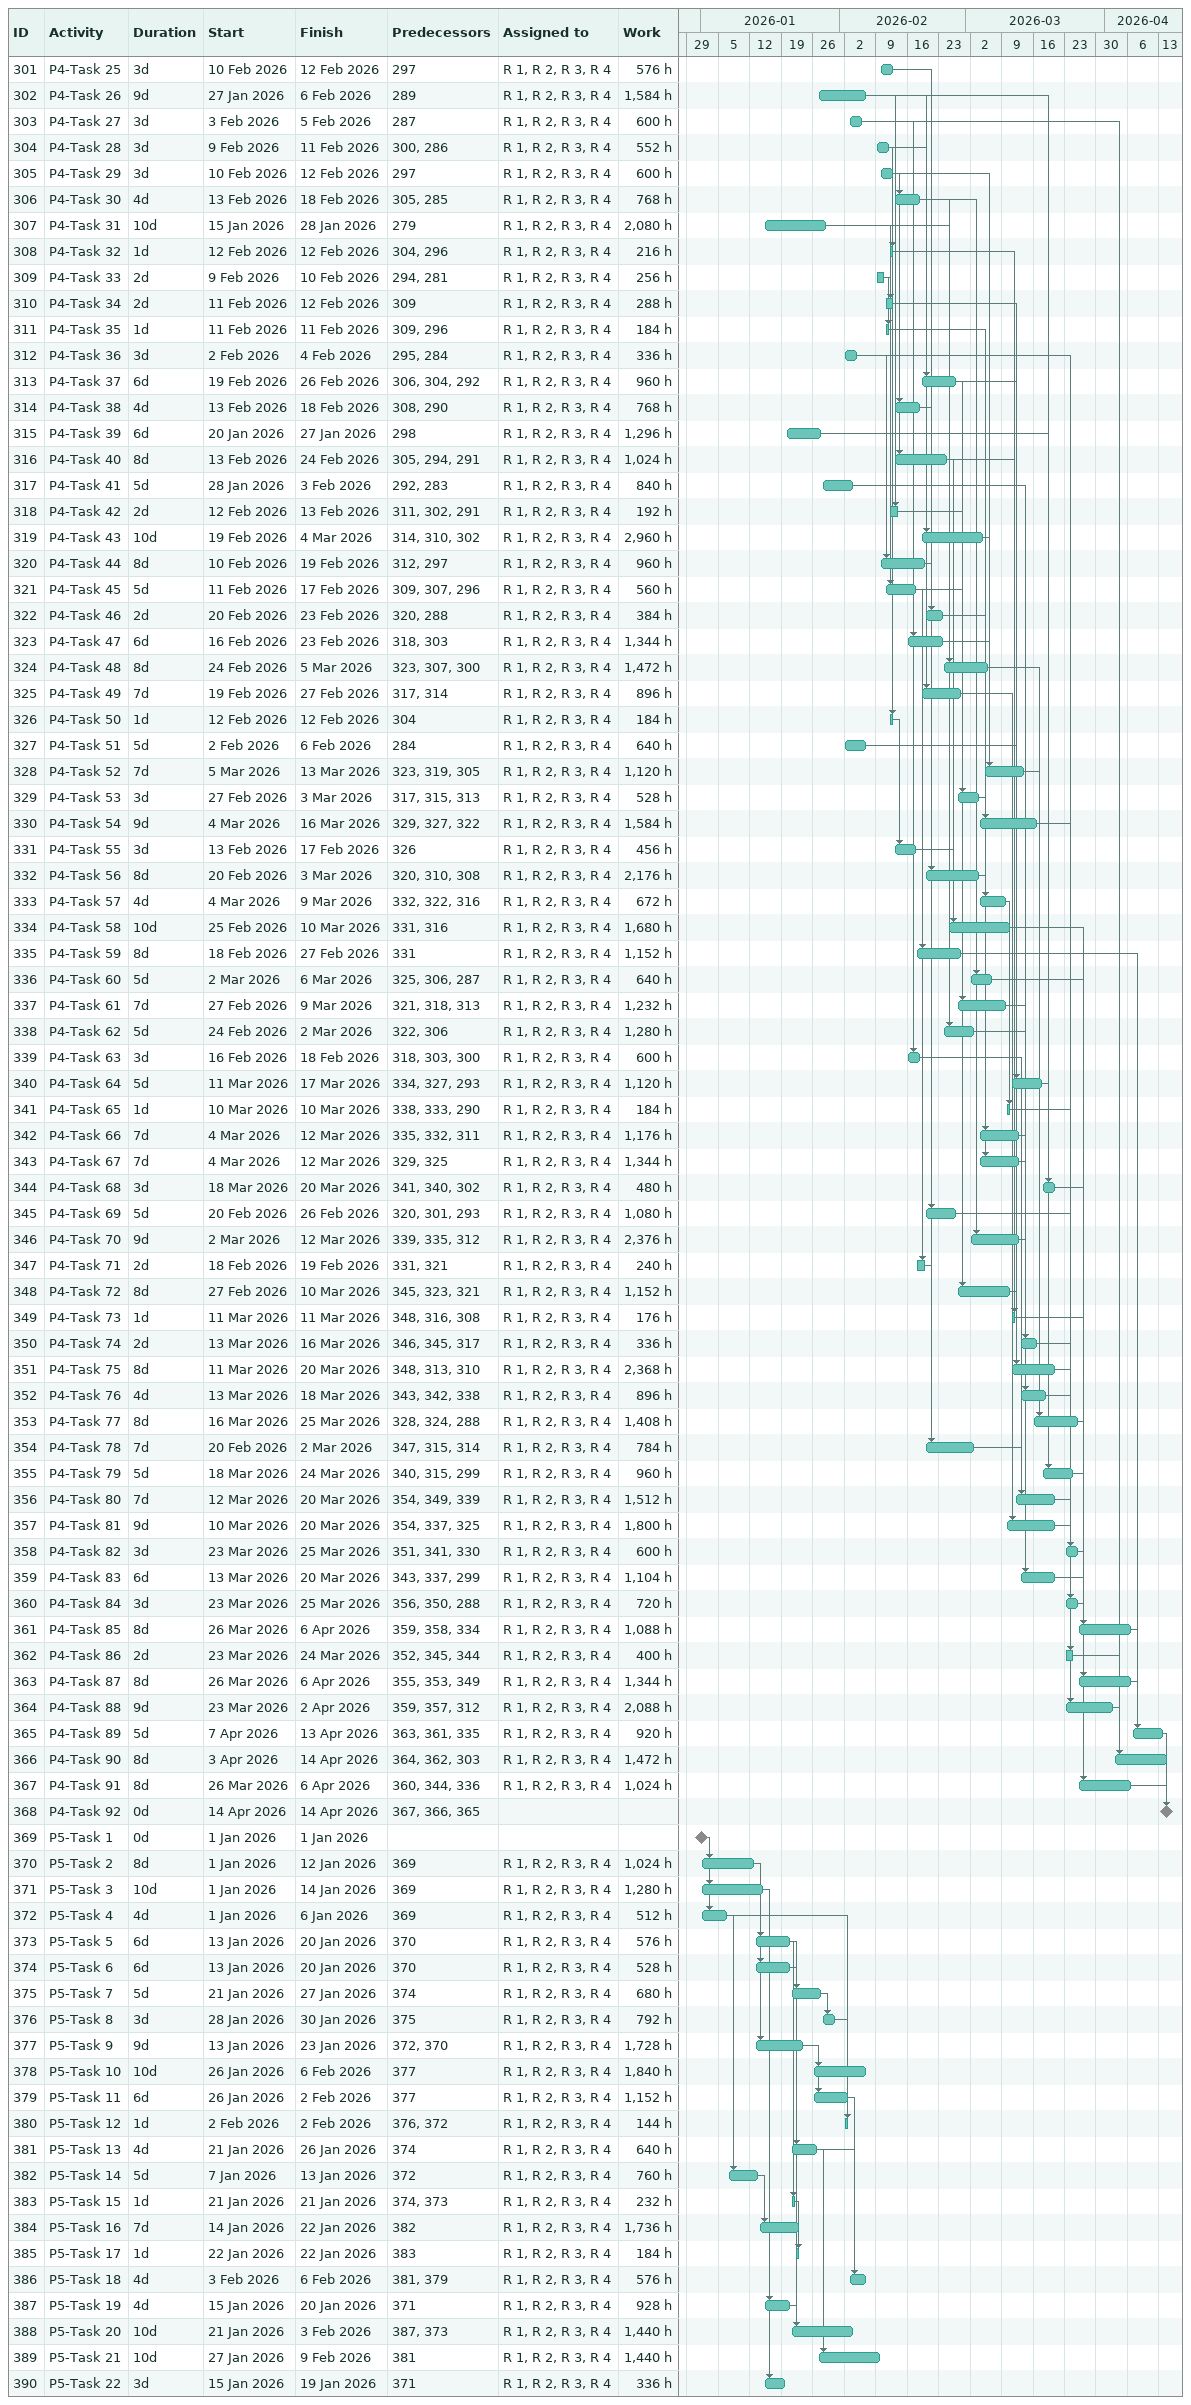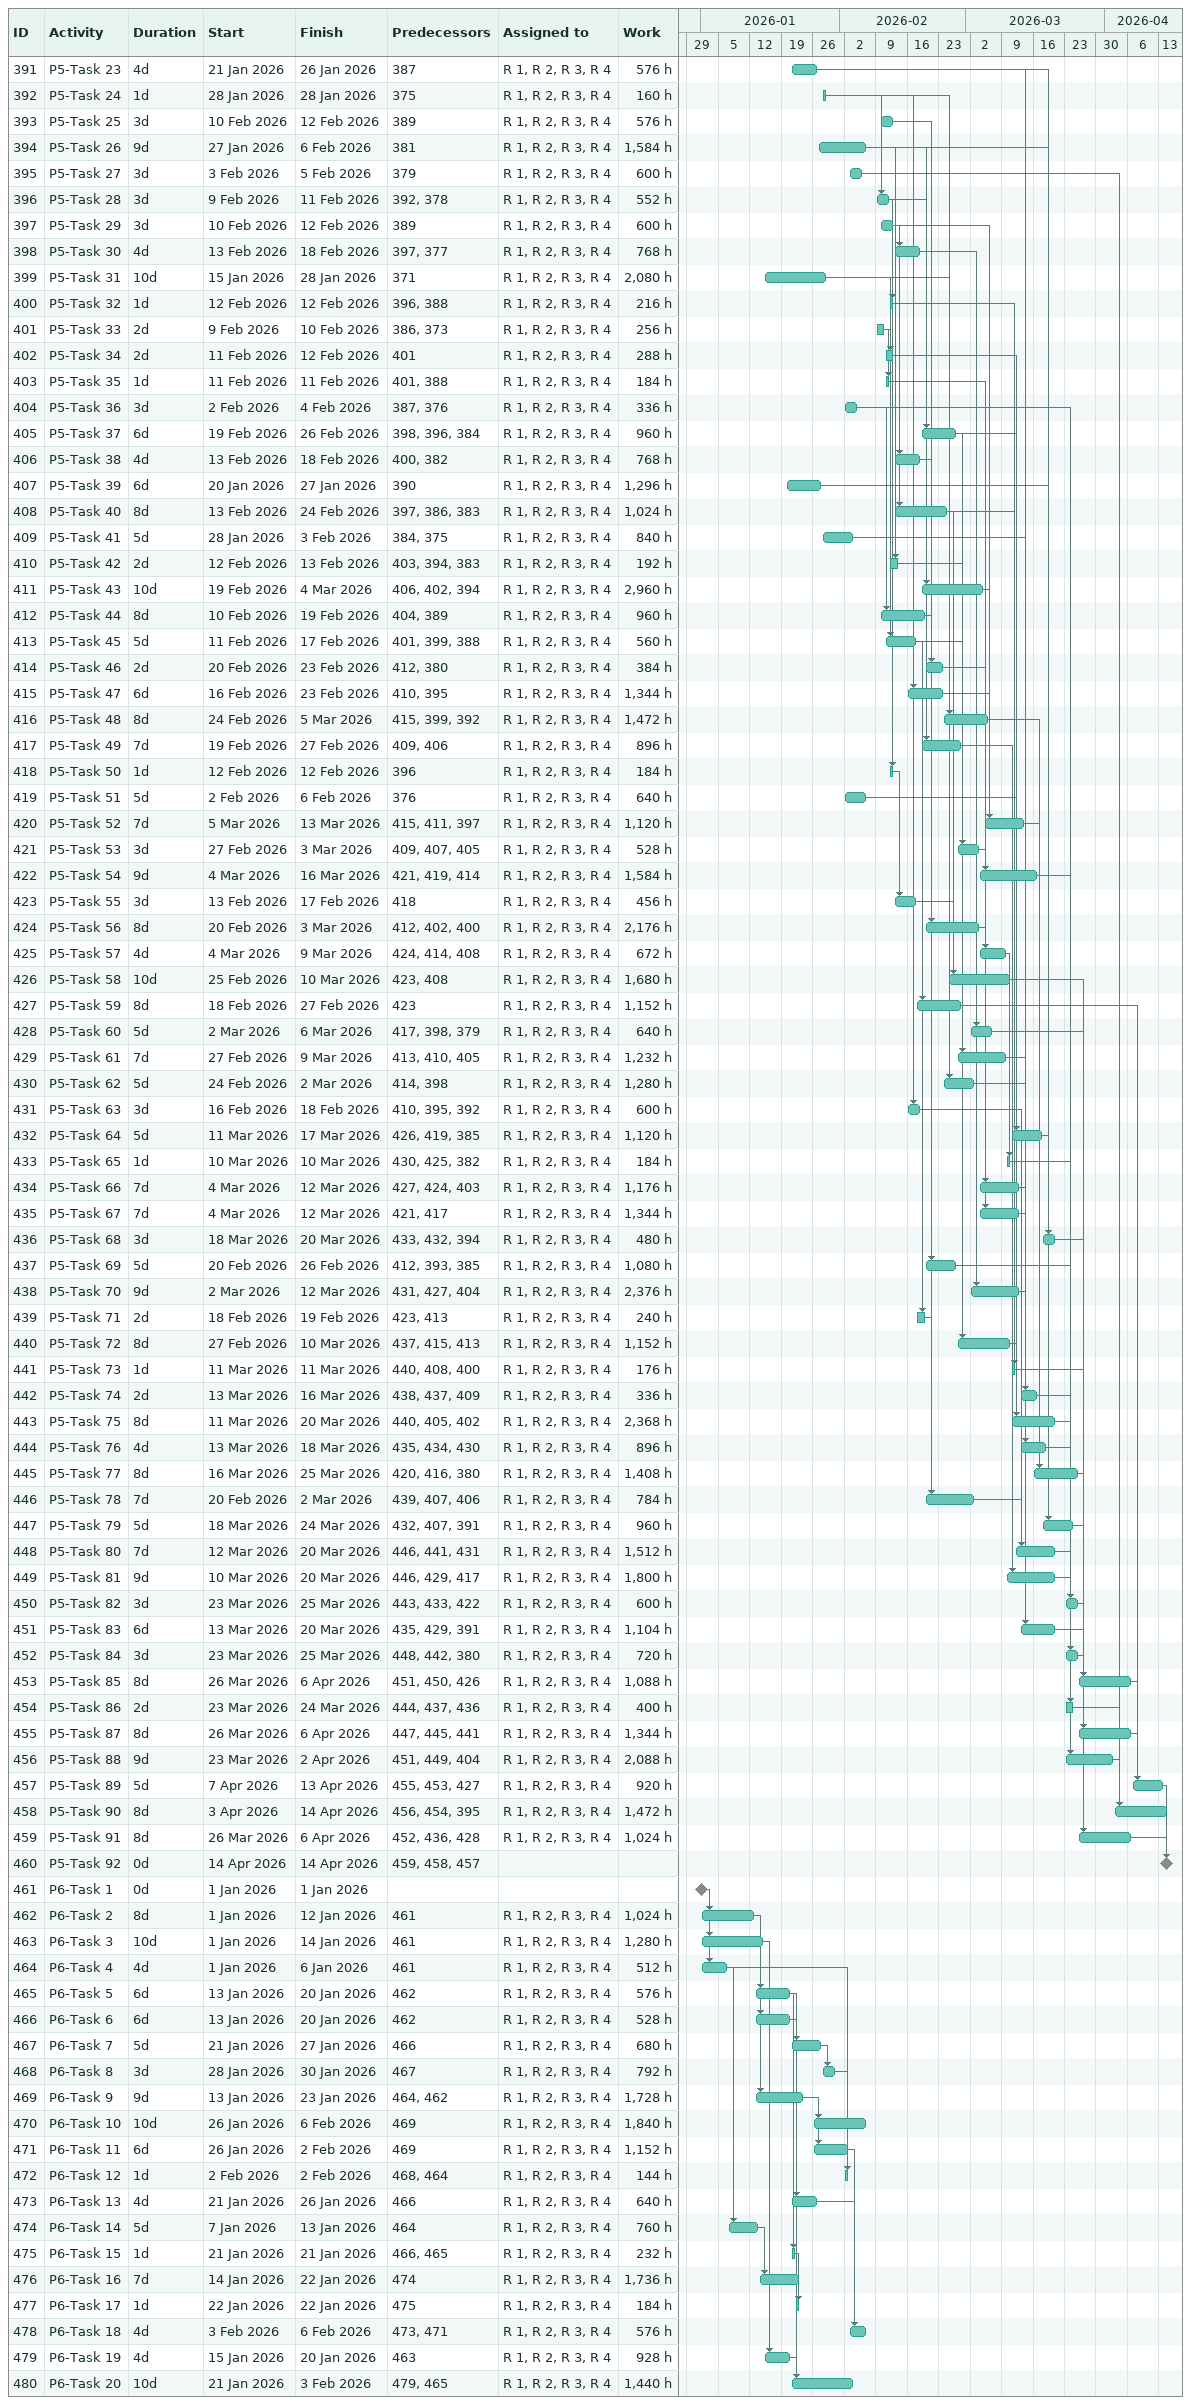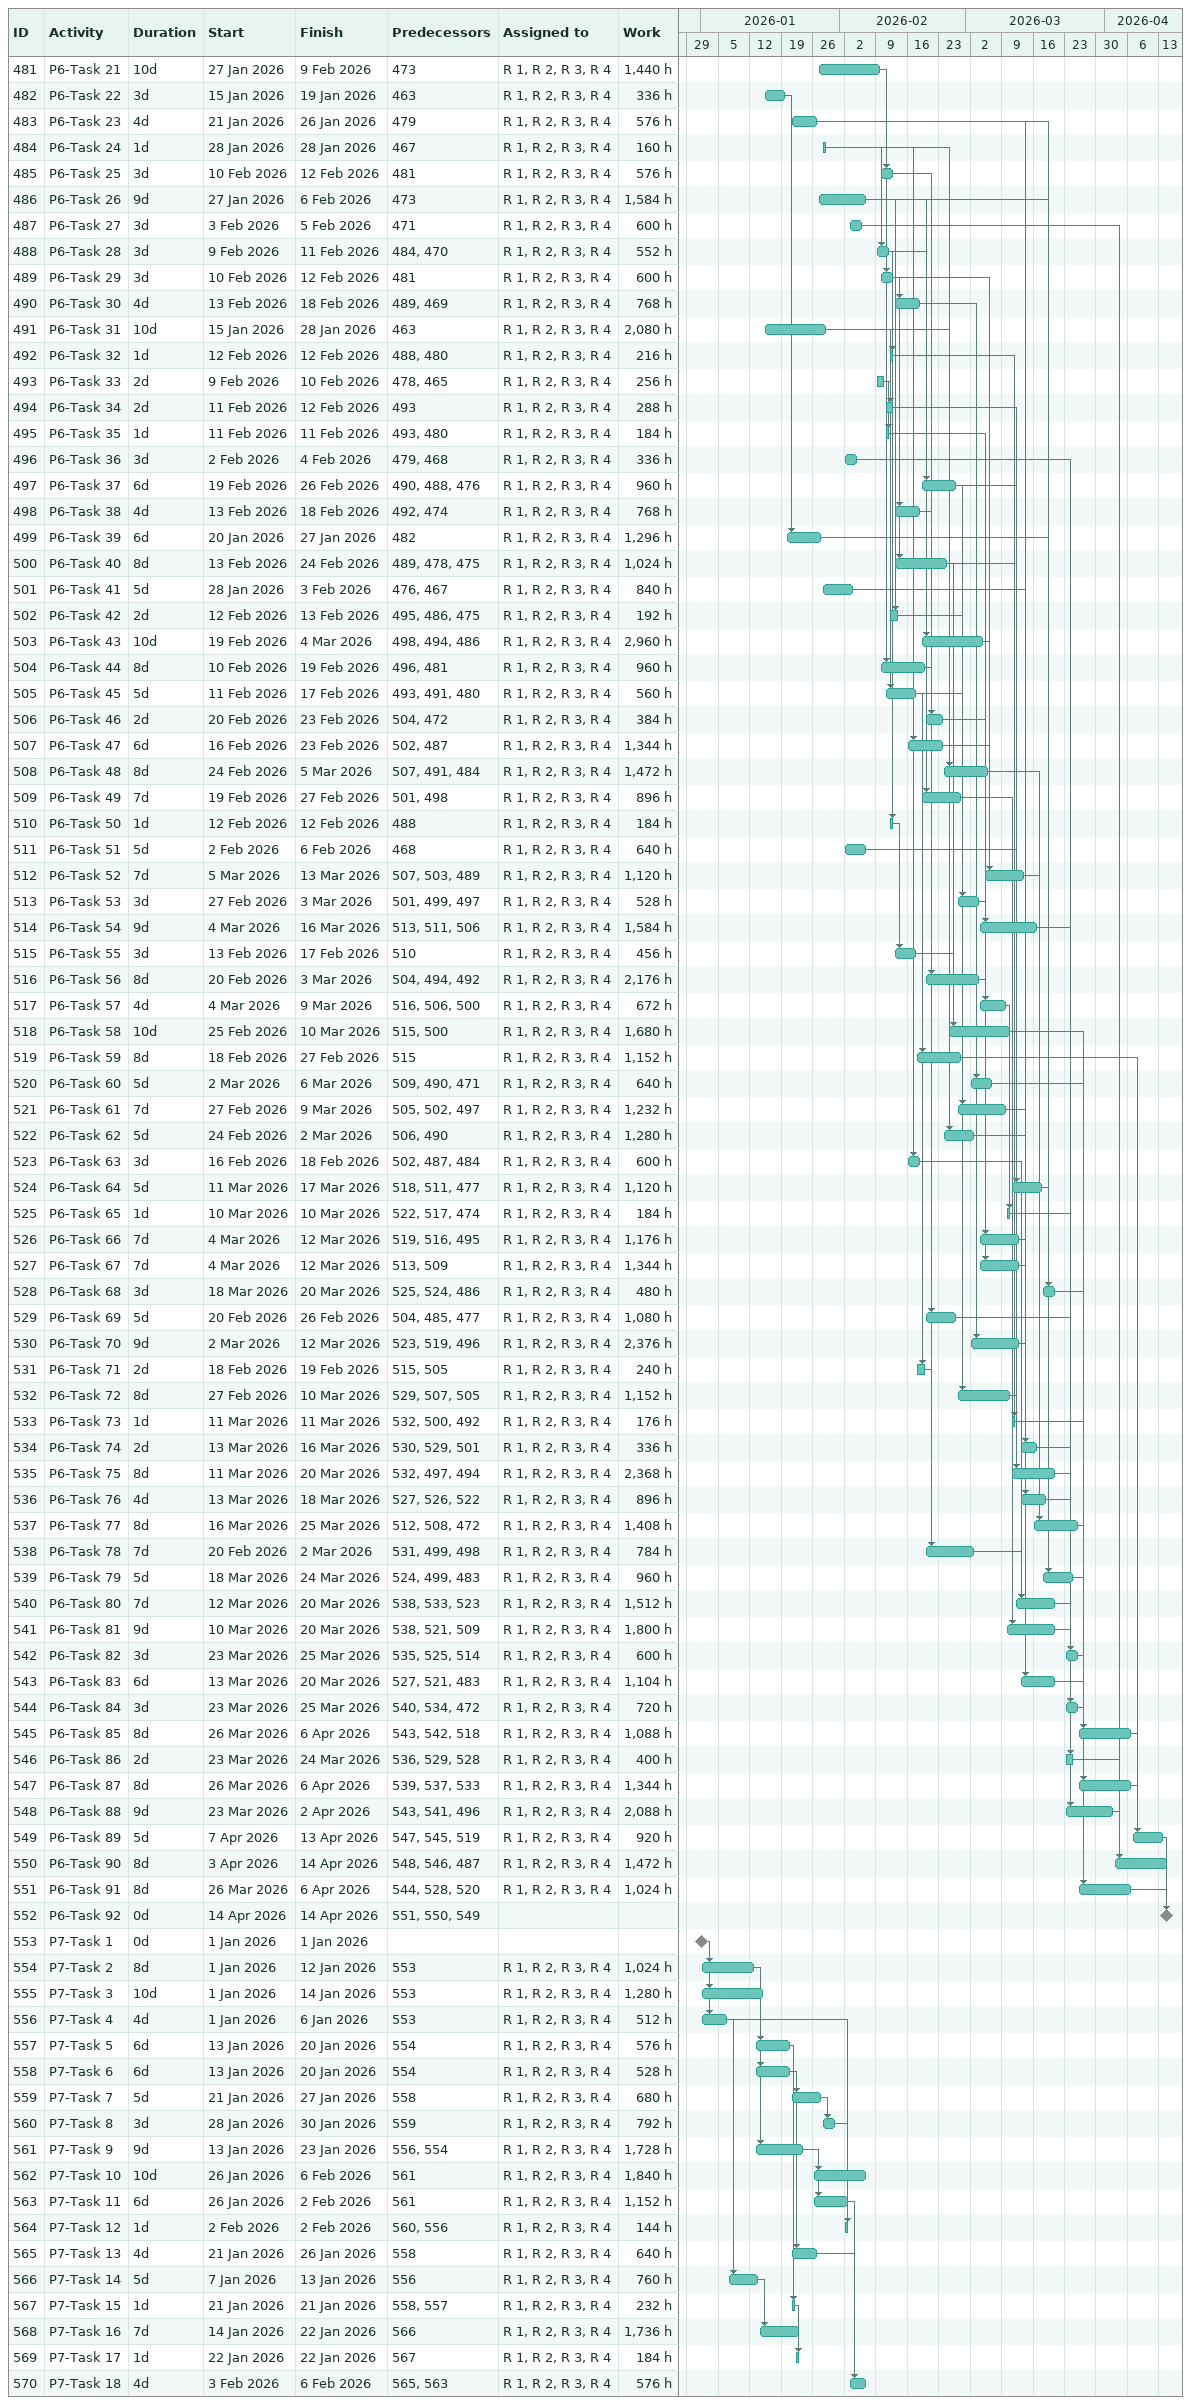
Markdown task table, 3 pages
| ID | Task | Duration | Start | Finish | Predecessors | Resources | Work (h) |
|---|---|---|---|---|---|---|---|
| 301 | P4-Task 25 | 3d | 2026-02-10 | 2026-02-12 | 297 | R 1, R 2, R 3, R 4 | 576 |
| 302 | P4-Task 26 | 9d | 2026-01-27 | 2026-02-06 | 289 | R 1, R 2, R 3, R 4 | 1584 |
| 303 | P4-Task 27 | 3d | 2026-02-03 | 2026-02-05 | 287 | R 1, R 2, R 3, R 4 | 600 |
| 304 | P4-Task 28 | 3d | 2026-02-09 | 2026-02-11 | 300, 286 | R 1, R 2, R 3, R 4 | 552 |
| 305 | P4-Task 29 | 3d | 2026-02-10 | 2026-02-12 | 297 | R 1, R 2, R 3, R 4 | 600 |
| 306 | P4-Task 30 | 4d | 2026-02-13 | 2026-02-18 | 305, 285 | R 1, R 2, R 3, R 4 | 768 |
| 307 | P4-Task 31 | 10d | 2026-01-15 | 2026-01-28 | 279 | R 1, R 2, R 3, R 4 | 2080 |
| 308 | P4-Task 32 | 1d | 2026-02-12 | 2026-02-12 | 304, 296 | R 1, R 2, R 3, R 4 | 216 |
| 309 | P4-Task 33 | 2d | 2026-02-09 | 2026-02-10 | 294, 281 | R 1, R 2, R 3, R 4 | 256 |
| 310 | P4-Task 34 | 2d | 2026-02-11 | 2026-02-12 | 309 | R 1, R 2, R 3, R 4 | 288 |
| 311 | P4-Task 35 | 1d | 2026-02-11 | 2026-02-11 | 309, 296 | R 1, R 2, R 3, R 4 | 184 |
| 312 | P4-Task 36 | 3d | 2026-02-02 | 2026-02-04 | 295, 284 | R 1, R 2, R 3, R 4 | 336 |
| 313 | P4-Task 37 | 6d | 2026-02-19 | 2026-02-26 | 306, 304, 292 | R 1, R 2, R 3, R 4 | 960 |
| 314 | P4-Task 38 | 4d | 2026-02-13 | 2026-02-18 | 308, 290 | R 1, R 2, R 3, R 4 | 768 |
| 315 | P4-Task 39 | 6d | 2026-01-20 | 2026-01-27 | 298 | R 1, R 2, R 3, R 4 | 1296 |
| 316 | P4-Task 40 | 8d | 2026-02-13 | 2026-02-24 | 305, 294, 291 | R 1, R 2, R 3, R 4 | 1024 |
| 317 | P4-Task 41 | 5d | 2026-01-28 | 2026-02-03 | 292, 283 | R 1, R 2, R 3, R 4 | 840 |
| 318 | P4-Task 42 | 2d | 2026-02-12 | 2026-02-13 | 311, 302, 291 | R 1, R 2, R 3, R 4 | 192 |
| 319 | P4-Task 43 | 10d | 2026-02-19 | 2026-03-04 | 314, 310, 302 | R 1, R 2, R 3, R 4 | 2960 |
| 320 | P4-Task 44 | 8d | 2026-02-10 | 2026-02-19 | 312, 297 | R 1, R 2, R 3, R 4 | 960 |
| 321 | P4-Task 45 | 5d | 2026-02-11 | 2026-02-17 | 309, 307, 296 | R 1, R 2, R 3, R 4 | 560 |
| 322 | P4-Task 46 | 2d | 2026-02-20 | 2026-02-23 | 320, 288 | R 1, R 2, R 3, R 4 | 384 |
| 323 | P4-Task 47 | 6d | 2026-02-16 | 2026-02-23 | 318, 303 | R 1, R 2, R 3, R 4 | 1344 |
| 324 | P4-Task 48 | 8d | 2026-02-24 | 2026-03-05 | 323, 307, 300 | R 1, R 2, R 3, R 4 | 1472 |
| 325 | P4-Task 49 | 7d | 2026-02-19 | 2026-02-27 | 317, 314 | R 1, R 2, R 3, R 4 | 896 |
| 326 | P4-Task 50 | 1d | 2026-02-12 | 2026-02-12 | 304 | R 1, R 2, R 3, R 4 | 184 |
| 327 | P4-Task 51 | 5d | 2026-02-02 | 2026-02-06 | 284 | R 1, R 2, R 3, R 4 | 640 |
| 328 | P4-Task 52 | 7d | 2026-03-05 | 2026-03-13 | 323, 319, 305 | R 1, R 2, R 3, R 4 | 1120 |
| 329 | P4-Task 53 | 3d | 2026-02-27 | 2026-03-03 | 317, 315, 313 | R 1, R 2, R 3, R 4 | 528 |
| 330 | P4-Task 54 | 9d | 2026-03-04 | 2026-03-16 | 329, 327, 322 | R 1, R 2, R 3, R 4 | 1584 |
| 331 | P4-Task 55 | 3d | 2026-02-13 | 2026-02-17 | 326 | R 1, R 2, R 3, R 4 | 456 |
| 332 | P4-Task 56 | 8d | 2026-02-20 | 2026-03-03 | 320, 310, 308 | R 1, R 2, R 3, R 4 | 2176 |
| 333 | P4-Task 57 | 4d | 2026-03-04 | 2026-03-09 | 332, 322, 316 | R 1, R 2, R 3, R 4 | 672 |
| 334 | P4-Task 58 | 10d | 2026-02-25 | 2026-03-10 | 331, 316 | R 1, R 2, R 3, R 4 | 1680 |
| 335 | P4-Task 59 | 8d | 2026-02-18 | 2026-02-27 | 331 | R 1, R 2, R 3, R 4 | 1152 |
| 336 | P4-Task 60 | 5d | 2026-03-02 | 2026-03-06 | 325, 306, 287 | R 1, R 2, R 3, R 4 | 640 |
| 337 | P4-Task 61 | 7d | 2026-02-27 | 2026-03-09 | 321, 318, 313 | R 1, R 2, R 3, R 4 | 1232 |
| 338 | P4-Task 62 | 5d | 2026-02-24 | 2026-03-02 | 322, 306 | R 1, R 2, R 3, R 4 | 1280 |
| 339 | P4-Task 63 | 3d | 2026-02-16 | 2026-02-18 | 318, 303, 300 | R 1, R 2, R 3, R 4 | 600 |
| 340 | P4-Task 64 | 5d | 2026-03-11 | 2026-03-17 | 334, 327, 293 | R 1, R 2, R 3, R 4 | 1120 |
| 341 | P4-Task 65 | 1d | 2026-03-10 | 2026-03-10 | 338, 333, 290 | R 1, R 2, R 3, R 4 | 184 |
| 342 | P4-Task 66 | 7d | 2026-03-04 | 2026-03-12 | 335, 332, 311 | R 1, R 2, R 3, R 4 | 1176 |
| 343 | P4-Task 67 | 7d | 2026-03-04 | 2026-03-12 | 329, 325 | R 1, R 2, R 3, R 4 | 1344 |
| 344 | P4-Task 68 | 3d | 2026-03-18 | 2026-03-20 | 341, 340, 302 | R 1, R 2, R 3, R 4 | 480 |
| 345 | P4-Task 69 | 5d | 2026-02-20 | 2026-02-26 | 320, 301, 293 | R 1, R 2, R 3, R 4 | 1080 |
| 346 | P4-Task 70 | 9d | 2026-03-02 | 2026-03-12 | 339, 335, 312 | R 1, R 2, R 3, R 4 | 2376 |
| 347 | P4-Task 71 | 2d | 2026-02-18 | 2026-02-19 | 331, 321 | R 1, R 2, R 3, R 4 | 240 |
| 348 | P4-Task 72 | 8d | 2026-02-27 | 2026-03-10 | 345, 323, 321 | R 1, R 2, R 3, R 4 | 1152 |
| 349 | P4-Task 73 | 1d | 2026-03-11 | 2026-03-11 | 348, 316, 308 | R 1, R 2, R 3, R 4 | 176 |
| 350 | P4-Task 74 | 2d | 2026-03-13 | 2026-03-16 | 346, 345, 317 | R 1, R 2, R 3, R 4 | 336 |
| 351 | P4-Task 75 | 8d | 2026-03-11 | 2026-03-20 | 348, 313, 310 | R 1, R 2, R 3, R 4 | 2368 |
| 352 | P4-Task 76 | 4d | 2026-03-13 | 2026-03-18 | 343, 342, 338 | R 1, R 2, R 3, R 4 | 896 |
| 353 | P4-Task 77 | 8d | 2026-03-16 | 2026-03-25 | 328, 324, 288 | R 1, R 2, R 3, R 4 | 1408 |
| 354 | P4-Task 78 | 7d | 2026-02-20 | 2026-03-02 | 347, 315, 314 | R 1, R 2, R 3, R 4 | 784 |
| 355 | P4-Task 79 | 5d | 2026-03-18 | 2026-03-24 | 340, 315, 299 | R 1, R 2, R 3, R 4 | 960 |
| 356 | P4-Task 80 | 7d | 2026-03-12 | 2026-03-20 | 354, 349, 339 | R 1, R 2, R 3, R 4 | 1512 |
| 357 | P4-Task 81 | 9d | 2026-03-10 | 2026-03-20 | 354, 337, 325 | R 1, R 2, R 3, R 4 | 1800 |
| 358 | P4-Task 82 | 3d | 2026-03-23 | 2026-03-25 | 351, 341, 330 | R 1, R 2, R 3, R 4 | 600 |
| 359 | P4-Task 83 | 6d | 2026-03-13 | 2026-03-20 | 343, 337, 299 | R 1, R 2, R 3, R 4 | 1104 |
| 360 | P4-Task 84 | 3d | 2026-03-23 | 2026-03-25 | 356, 350, 288 | R 1, R 2, R 3, R 4 | 720 |
| 361 | P4-Task 85 | 8d | 2026-03-26 | 2026-04-06 | 359, 358, 334 | R 1, R 2, R 3, R 4 | 1088 |
| 362 | P4-Task 86 | 2d | 2026-03-23 | 2026-03-24 | 352, 345, 344 | R 1, R 2, R 3, R 4 | 400 |
| 363 | P4-Task 87 | 8d | 2026-03-26 | 2026-04-06 | 355, 353, 349 | R 1, R 2, R 3, R 4 | 1344 |
| 364 | P4-Task 88 | 9d | 2026-03-23 | 2026-04-02 | 359, 357, 312 | R 1, R 2, R 3, R 4 | 2088 |
| 365 | P4-Task 89 | 5d | 2026-04-07 | 2026-04-13 | 363, 361, 335 | R 1, R 2, R 3, R 4 | 920 |
| 366 | P4-Task 90 | 8d | 2026-04-03 | 2026-04-14 | 364, 362, 303 | R 1, R 2, R 3, R 4 | 1472 |
| 367 | P4-Task 91 | 8d | 2026-03-26 | 2026-04-06 | 360, 344, 336 | R 1, R 2, R 3, R 4 | 1024 |
| 368 | P4-Task 92 | 0d | 2026-04-14 | 2026-04-14 | 367, 366, 365 |  |  |
| 369 | P5-Task 1 | 0d | 2026-01-01 | 2026-01-01 |  |  |  |
| 370 | P5-Task 2 | 8d | 2026-01-01 | 2026-01-12 | 369 | R 1, R 2, R 3, R 4 | 1024 |
| 371 | P5-Task 3 | 10d | 2026-01-01 | 2026-01-14 | 369 | R 1, R 2, R 3, R 4 | 1280 |
| 372 | P5-Task 4 | 4d | 2026-01-01 | 2026-01-06 | 369 | R 1, R 2, R 3, R 4 | 512 |
| 373 | P5-Task 5 | 6d | 2026-01-13 | 2026-01-20 | 370 | R 1, R 2, R 3, R 4 | 576 |
| 374 | P5-Task 6 | 6d | 2026-01-13 | 2026-01-20 | 370 | R 1, R 2, R 3, R 4 | 528 |
| 375 | P5-Task 7 | 5d | 2026-01-21 | 2026-01-27 | 374 | R 1, R 2, R 3, R 4 | 680 |
| 376 | P5-Task 8 | 3d | 2026-01-28 | 2026-01-30 | 375 | R 1, R 2, R 3, R 4 | 792 |
| 377 | P5-Task 9 | 9d | 2026-01-13 | 2026-01-23 | 372, 370 | R 1, R 2, R 3, R 4 | 1728 |
| 378 | P5-Task 10 | 10d | 2026-01-26 | 2026-02-06 | 377 | R 1, R 2, R 3, R 4 | 1840 |
| 379 | P5-Task 11 | 6d | 2026-01-26 | 2026-02-02 | 377 | R 1, R 2, R 3, R 4 | 1152 |
| 380 | P5-Task 12 | 1d | 2026-02-02 | 2026-02-02 | 376, 372 | R 1, R 2, R 3, R 4 | 144 |
| 381 | P5-Task 13 | 4d | 2026-01-21 | 2026-01-26 | 374 | R 1, R 2, R 3, R 4 | 640 |
| 382 | P5-Task 14 | 5d | 2026-01-07 | 2026-01-13 | 372 | R 1, R 2, R 3, R 4 | 760 |
| 383 | P5-Task 15 | 1d | 2026-01-21 | 2026-01-21 | 374, 373 | R 1, R 2, R 3, R 4 | 232 |
| 384 | P5-Task 16 | 7d | 2026-01-14 | 2026-01-22 | 382 | R 1, R 2, R 3, R 4 | 1736 |
| 385 | P5-Task 17 | 1d | 2026-01-22 | 2026-01-22 | 383 | R 1, R 2, R 3, R 4 | 184 |
| 386 | P5-Task 18 | 4d | 2026-02-03 | 2026-02-06 | 381, 379 | R 1, R 2, R 3, R 4 | 576 |
| 387 | P5-Task 19 | 4d | 2026-01-15 | 2026-01-20 | 371 | R 1, R 2, R 3, R 4 | 928 |
| 388 | P5-Task 20 | 10d | 2026-01-21 | 2026-02-03 | 387, 373 | R 1, R 2, R 3, R 4 | 1440 |
| 389 | P5-Task 21 | 10d | 2026-01-27 | 2026-02-09 | 381 | R 1, R 2, R 3, R 4 | 1440 |
| 390 | P5-Task 22 | 3d | 2026-01-15 | 2026-01-19 | 371 | R 1, R 2, R 3, R 4 | 336 |
| 391 | P5-Task 23 | 4d | 2026-01-21 | 2026-01-26 | 387 | R 1, R 2, R 3, R 4 | 576 |
| 392 | P5-Task 24 | 1d | 2026-01-28 | 2026-01-28 | 375 | R 1, R 2, R 3, R 4 | 160 |
| 393 | P5-Task 25 | 3d | 2026-02-10 | 2026-02-12 | 389 | R 1, R 2, R 3, R 4 | 576 |
| 394 | P5-Task 26 | 9d | 2026-01-27 | 2026-02-06 | 381 | R 1, R 2, R 3, R 4 | 1584 |
| 395 | P5-Task 27 | 3d | 2026-02-03 | 2026-02-05 | 379 | R 1, R 2, R 3, R 4 | 600 |
| 396 | P5-Task 28 | 3d | 2026-02-09 | 2026-02-11 | 392, 378 | R 1, R 2, R 3, R 4 | 552 |
| 397 | P5-Task 29 | 3d | 2026-02-10 | 2026-02-12 | 389 | R 1, R 2, R 3, R 4 | 600 |
| 398 | P5-Task 30 | 4d | 2026-02-13 | 2026-02-18 | 397, 377 | R 1, R 2, R 3, R 4 | 768 |
| 399 | P5-Task 31 | 10d | 2026-01-15 | 2026-01-28 | 371 | R 1, R 2, R 3, R 4 | 2080 |
| 400 | P5-Task 32 | 1d | 2026-02-12 | 2026-02-12 | 396, 388 | R 1, R 2, R 3, R 4 | 216 |
| 401 | P5-Task 33 | 2d | 2026-02-09 | 2026-02-10 | 386, 373 | R 1, R 2, R 3, R 4 | 256 |
| 402 | P5-Task 34 | 2d | 2026-02-11 | 2026-02-12 | 401 | R 1, R 2, R 3, R 4 | 288 |
| 403 | P5-Task 35 | 1d | 2026-02-11 | 2026-02-11 | 401, 388 | R 1, R 2, R 3, R 4 | 184 |
| 404 | P5-Task 36 | 3d | 2026-02-02 | 2026-02-04 | 387, 376 | R 1, R 2, R 3, R 4 | 336 |
| 405 | P5-Task 37 | 6d | 2026-02-19 | 2026-02-26 | 398, 396, 384 | R 1, R 2, R 3, R 4 | 960 |
| 406 | P5-Task 38 | 4d | 2026-02-13 | 2026-02-18 | 400, 382 | R 1, R 2, R 3, R 4 | 768 |
| 407 | P5-Task 39 | 6d | 2026-01-20 | 2026-01-27 | 390 | R 1, R 2, R 3, R 4 | 1296 |
| 408 | P5-Task 40 | 8d | 2026-02-13 | 2026-02-24 | 397, 386, 383 | R 1, R 2, R 3, R 4 | 1024 |
| 409 | P5-Task 41 | 5d | 2026-01-28 | 2026-02-03 | 384, 375 | R 1, R 2, R 3, R 4 | 840 |
| 410 | P5-Task 42 | 2d | 2026-02-12 | 2026-02-13 | 403, 394, 383 | R 1, R 2, R 3, R 4 | 192 |
| 411 | P5-Task 43 | 10d | 2026-02-19 | 2026-03-04 | 406, 402, 394 | R 1, R 2, R 3, R 4 | 2960 |
| 412 | P5-Task 44 | 8d | 2026-02-10 | 2026-02-19 | 404, 389 | R 1, R 2, R 3, R 4 | 960 |
| 413 | P5-Task 45 | 5d | 2026-02-11 | 2026-02-17 | 401, 399, 388 | R 1, R 2, R 3, R 4 | 560 |
| 414 | P5-Task 46 | 2d | 2026-02-20 | 2026-02-23 | 412, 380 | R 1, R 2, R 3, R 4 | 384 |
| 415 | P5-Task 47 | 6d | 2026-02-16 | 2026-02-23 | 410, 395 | R 1, R 2, R 3, R 4 | 1344 |
| 416 | P5-Task 48 | 8d | 2026-02-24 | 2026-03-05 | 415, 399, 392 | R 1, R 2, R 3, R 4 | 1472 |
| 417 | P5-Task 49 | 7d | 2026-02-19 | 2026-02-27 | 409, 406 | R 1, R 2, R 3, R 4 | 896 |
| 418 | P5-Task 50 | 1d | 2026-02-12 | 2026-02-12 | 396 | R 1, R 2, R 3, R 4 | 184 |
| 419 | P5-Task 51 | 5d | 2026-02-02 | 2026-02-06 | 376 | R 1, R 2, R 3, R 4 | 640 |
| 420 | P5-Task 52 | 7d | 2026-03-05 | 2026-03-13 | 415, 411, 397 | R 1, R 2, R 3, R 4 | 1120 |
| 421 | P5-Task 53 | 3d | 2026-02-27 | 2026-03-03 | 409, 407, 405 | R 1, R 2, R 3, R 4 | 528 |
| 422 | P5-Task 54 | 9d | 2026-03-04 | 2026-03-16 | 421, 419, 414 | R 1, R 2, R 3, R 4 | 1584 |
| 423 | P5-Task 55 | 3d | 2026-02-13 | 2026-02-17 | 418 | R 1, R 2, R 3, R 4 | 456 |
| 424 | P5-Task 56 | 8d | 2026-02-20 | 2026-03-03 | 412, 402, 400 | R 1, R 2, R 3, R 4 | 2176 |
| 425 | P5-Task 57 | 4d | 2026-03-04 | 2026-03-09 | 424, 414, 408 | R 1, R 2, R 3, R 4 | 672 |
| 426 | P5-Task 58 | 10d | 2026-02-25 | 2026-03-10 | 423, 408 | R 1, R 2, R 3, R 4 | 1680 |
| 427 | P5-Task 59 | 8d | 2026-02-18 | 2026-02-27 | 423 | R 1, R 2, R 3, R 4 | 1152 |
| 428 | P5-Task 60 | 5d | 2026-03-02 | 2026-03-06 | 417, 398, 379 | R 1, R 2, R 3, R 4 | 640 |
| 429 | P5-Task 61 | 7d | 2026-02-27 | 2026-03-09 | 413, 410, 405 | R 1, R 2, R 3, R 4 | 1232 |
| 430 | P5-Task 62 | 5d | 2026-02-24 | 2026-03-02 | 414, 398 | R 1, R 2, R 3, R 4 | 1280 |
| 431 | P5-Task 63 | 3d | 2026-02-16 | 2026-02-18 | 410, 395, 392 | R 1, R 2, R 3, R 4 | 600 |
| 432 | P5-Task 64 | 5d | 2026-03-11 | 2026-03-17 | 426, 419, 385 | R 1, R 2, R 3, R 4 | 1120 |
| 433 | P5-Task 65 | 1d | 2026-03-10 | 2026-03-10 | 430, 425, 382 | R 1, R 2, R 3, R 4 | 184 |
| 434 | P5-Task 66 | 7d | 2026-03-04 | 2026-03-12 | 427, 424, 403 | R 1, R 2, R 3, R 4 | 1176 |
| 435 | P5-Task 67 | 7d | 2026-03-04 | 2026-03-12 | 421, 417 | R 1, R 2, R 3, R 4 | 1344 |
| 436 | P5-Task 68 | 3d | 2026-03-18 | 2026-03-20 | 433, 432, 394 | R 1, R 2, R 3, R 4 | 480 |
| 437 | P5-Task 69 | 5d | 2026-02-20 | 2026-02-26 | 412, 393, 385 | R 1, R 2, R 3, R 4 | 1080 |
| 438 | P5-Task 70 | 9d | 2026-03-02 | 2026-03-12 | 431, 427, 404 | R 1, R 2, R 3, R 4 | 2376 |
| 439 | P5-Task 71 | 2d | 2026-02-18 | 2026-02-19 | 423, 413 | R 1, R 2, R 3, R 4 | 240 |
| 440 | P5-Task 72 | 8d | 2026-02-27 | 2026-03-10 | 437, 415, 413 | R 1, R 2, R 3, R 4 | 1152 |
| 441 | P5-Task 73 | 1d | 2026-03-11 | 2026-03-11 | 440, 408, 400 | R 1, R 2, R 3, R 4 | 176 |
| 442 | P5-Task 74 | 2d | 2026-03-13 | 2026-03-16 | 438, 437, 409 | R 1, R 2, R 3, R 4 | 336 |
| 443 | P5-Task 75 | 8d | 2026-03-11 | 2026-03-20 | 440, 405, 402 | R 1, R 2, R 3, R 4 | 2368 |
| 444 | P5-Task 76 | 4d | 2026-03-13 | 2026-03-18 | 435, 434, 430 | R 1, R 2, R 3, R 4 | 896 |
| 445 | P5-Task 77 | 8d | 2026-03-16 | 2026-03-25 | 420, 416, 380 | R 1, R 2, R 3, R 4 | 1408 |
| 446 | P5-Task 78 | 7d | 2026-02-20 | 2026-03-02 | 439, 407, 406 | R 1, R 2, R 3, R 4 | 784 |
| 447 | P5-Task 79 | 5d | 2026-03-18 | 2026-03-24 | 432, 407, 391 | R 1, R 2, R 3, R 4 | 960 |
| 448 | P5-Task 80 | 7d | 2026-03-12 | 2026-03-20 | 446, 441, 431 | R 1, R 2, R 3, R 4 | 1512 |
| 449 | P5-Task 81 | 9d | 2026-03-10 | 2026-03-20 | 446, 429, 417 | R 1, R 2, R 3, R 4 | 1800 |
| 450 | P5-Task 82 | 3d | 2026-03-23 | 2026-03-25 | 443, 433, 422 | R 1, R 2, R 3, R 4 | 600 |
| 451 | P5-Task 83 | 6d | 2026-03-13 | 2026-03-20 | 435, 429, 391 | R 1, R 2, R 3, R 4 | 1104 |
| 452 | P5-Task 84 | 3d | 2026-03-23 | 2026-03-25 | 448, 442, 380 | R 1, R 2, R 3, R 4 | 720 |
| 453 | P5-Task 85 | 8d | 2026-03-26 | 2026-04-06 | 451, 450, 426 | R 1, R 2, R 3, R 4 | 1088 |
| 454 | P5-Task 86 | 2d | 2026-03-23 | 2026-03-24 | 444, 437, 436 | R 1, R 2, R 3, R 4 | 400 |
| 455 | P5-Task 87 | 8d | 2026-03-26 | 2026-04-06 | 447, 445, 441 | R 1, R 2, R 3, R 4 | 1344 |
| 456 | P5-Task 88 | 9d | 2026-03-23 | 2026-04-02 | 451, 449, 404 | R 1, R 2, R 3, R 4 | 2088 |
| 457 | P5-Task 89 | 5d | 2026-04-07 | 2026-04-13 | 455, 453, 427 | R 1, R 2, R 3, R 4 | 920 |
| 458 | P5-Task 90 | 8d | 2026-04-03 | 2026-04-14 | 456, 454, 395 | R 1, R 2, R 3, R 4 | 1472 |
| 459 | P5-Task 91 | 8d | 2026-03-26 | 2026-04-06 | 452, 436, 428 | R 1, R 2, R 3, R 4 | 1024 |
| 460 | P5-Task 92 | 0d | 2026-04-14 | 2026-04-14 | 459, 458, 457 |  |  |
| 461 | P6-Task 1 | 0d | 2026-01-01 | 2026-01-01 |  |  |  |
| 462 | P6-Task 2 | 8d | 2026-01-01 | 2026-01-12 | 461 | R 1, R 2, R 3, R 4 | 1024 |
| 463 | P6-Task 3 | 10d | 2026-01-01 | 2026-01-14 | 461 | R 1, R 2, R 3, R 4 | 1280 |
| 464 | P6-Task 4 | 4d | 2026-01-01 | 2026-01-06 | 461 | R 1, R 2, R 3, R 4 | 512 |
| 465 | P6-Task 5 | 6d | 2026-01-13 | 2026-01-20 | 462 | R 1, R 2, R 3, R 4 | 576 |
| 466 | P6-Task 6 | 6d | 2026-01-13 | 2026-01-20 | 462 | R 1, R 2, R 3, R 4 | 528 |
| 467 | P6-Task 7 | 5d | 2026-01-21 | 2026-01-27 | 466 | R 1, R 2, R 3, R 4 | 680 |
| 468 | P6-Task 8 | 3d | 2026-01-28 | 2026-01-30 | 467 | R 1, R 2, R 3, R 4 | 792 |
| 469 | P6-Task 9 | 9d | 2026-01-13 | 2026-01-23 | 464, 462 | R 1, R 2, R 3, R 4 | 1728 |
| 470 | P6-Task 10 | 10d | 2026-01-26 | 2026-02-06 | 469 | R 1, R 2, R 3, R 4 | 1840 |
| 471 | P6-Task 11 | 6d | 2026-01-26 | 2026-02-02 | 469 | R 1, R 2, R 3, R 4 | 1152 |
| 472 | P6-Task 12 | 1d | 2026-02-02 | 2026-02-02 | 468, 464 | R 1, R 2, R 3, R 4 | 144 |
| 473 | P6-Task 13 | 4d | 2026-01-21 | 2026-01-26 | 466 | R 1, R 2, R 3, R 4 | 640 |
| 474 | P6-Task 14 | 5d | 2026-01-07 | 2026-01-13 | 464 | R 1, R 2, R 3, R 4 | 760 |
| 475 | P6-Task 15 | 1d | 2026-01-21 | 2026-01-21 | 466, 465 | R 1, R 2, R 3, R 4 | 232 |
| 476 | P6-Task 16 | 7d | 2026-01-14 | 2026-01-22 | 474 | R 1, R 2, R 3, R 4 | 1736 |
| 477 | P6-Task 17 | 1d | 2026-01-22 | 2026-01-22 | 475 | R 1, R 2, R 3, R 4 | 184 |
| 478 | P6-Task 18 | 4d | 2026-02-03 | 2026-02-06 | 473, 471 | R 1, R 2, R 3, R 4 | 576 |
| 479 | P6-Task 19 | 4d | 2026-01-15 | 2026-01-20 | 463 | R 1, R 2, R 3, R 4 | 928 |
| 480 | P6-Task 20 | 10d | 2026-01-21 | 2026-02-03 | 479, 465 | R 1, R 2, R 3, R 4 | 1440 |
| 481 | P6-Task 21 | 10d | 2026-01-27 | 2026-02-09 | 473 | R 1, R 2, R 3, R 4 | 1440 |
| 482 | P6-Task 22 | 3d | 2026-01-15 | 2026-01-19 | 463 | R 1, R 2, R 3, R 4 | 336 |
| 483 | P6-Task 23 | 4d | 2026-01-21 | 2026-01-26 | 479 | R 1, R 2, R 3, R 4 | 576 |
| 484 | P6-Task 24 | 1d | 2026-01-28 | 2026-01-28 | 467 | R 1, R 2, R 3, R 4 | 160 |
| 485 | P6-Task 25 | 3d | 2026-02-10 | 2026-02-12 | 481 | R 1, R 2, R 3, R 4 | 576 |
| 486 | P6-Task 26 | 9d | 2026-01-27 | 2026-02-06 | 473 | R 1, R 2, R 3, R 4 | 1584 |
| 487 | P6-Task 27 | 3d | 2026-02-03 | 2026-02-05 | 471 | R 1, R 2, R 3, R 4 | 600 |
| 488 | P6-Task 28 | 3d | 2026-02-09 | 2026-02-11 | 484, 470 | R 1, R 2, R 3, R 4 | 552 |
| 489 | P6-Task 29 | 3d | 2026-02-10 | 2026-02-12 | 481 | R 1, R 2, R 3, R 4 | 600 |
| 490 | P6-Task 30 | 4d | 2026-02-13 | 2026-02-18 | 489, 469 | R 1, R 2, R 3, R 4 | 768 |
| 491 | P6-Task 31 | 10d | 2026-01-15 | 2026-01-28 | 463 | R 1, R 2, R 3, R 4 | 2080 |
| 492 | P6-Task 32 | 1d | 2026-02-12 | 2026-02-12 | 488, 480 | R 1, R 2, R 3, R 4 | 216 |
| 493 | P6-Task 33 | 2d | 2026-02-09 | 2026-02-10 | 478, 465 | R 1, R 2, R 3, R 4 | 256 |
| 494 | P6-Task 34 | 2d | 2026-02-11 | 2026-02-12 | 493 | R 1, R 2, R 3, R 4 | 288 |
| 495 | P6-Task 35 | 1d | 2026-02-11 | 2026-02-11 | 493, 480 | R 1, R 2, R 3, R 4 | 184 |
| 496 | P6-Task 36 | 3d | 2026-02-02 | 2026-02-04 | 479, 468 | R 1, R 2, R 3, R 4 | 336 |
| 497 | P6-Task 37 | 6d | 2026-02-19 | 2026-02-26 | 490, 488, 476 | R 1, R 2, R 3, R 4 | 960 |
| 498 | P6-Task 38 | 4d | 2026-02-13 | 2026-02-18 | 492, 474 | R 1, R 2, R 3, R 4 | 768 |
| 499 | P6-Task 39 | 6d | 2026-01-20 | 2026-01-27 | 482 | R 1, R 2, R 3, R 4 | 1296 |
| 500 | P6-Task 40 | 8d | 2026-02-13 | 2026-02-24 | 489, 478, 475 | R 1, R 2, R 3, R 4 | 1024 |
| 501 | P6-Task 41 | 5d | 2026-01-28 | 2026-02-03 | 476, 467 | R 1, R 2, R 3, R 4 | 840 |
| 502 | P6-Task 42 | 2d | 2026-02-12 | 2026-02-13 | 495, 486, 475 | R 1, R 2, R 3, R 4 | 192 |
| 503 | P6-Task 43 | 10d | 2026-02-19 | 2026-03-04 | 498, 494, 486 | R 1, R 2, R 3, R 4 | 2960 |
| 504 | P6-Task 44 | 8d | 2026-02-10 | 2026-02-19 | 496, 481 | R 1, R 2, R 3, R 4 | 960 |
| 505 | P6-Task 45 | 5d | 2026-02-11 | 2026-02-17 | 493, 491, 480 | R 1, R 2, R 3, R 4 | 560 |
| 506 | P6-Task 46 | 2d | 2026-02-20 | 2026-02-23 | 504, 472 | R 1, R 2, R 3, R 4 | 384 |
| 507 | P6-Task 47 | 6d | 2026-02-16 | 2026-02-23 | 502, 487 | R 1, R 2, R 3, R 4 | 1344 |
| 508 | P6-Task 48 | 8d | 2026-02-24 | 2026-03-05 | 507, 491, 484 | R 1, R 2, R 3, R 4 | 1472 |
| 509 | P6-Task 49 | 7d | 2026-02-19 | 2026-02-27 | 501, 498 | R 1, R 2, R 3, R 4 | 896 |
| 510 | P6-Task 50 | 1d | 2026-02-12 | 2026-02-12 | 488 | R 1, R 2, R 3, R 4 | 184 |
| 511 | P6-Task 51 | 5d | 2026-02-02 | 2026-02-06 | 468 | R 1, R 2, R 3, R 4 | 640 |
| 512 | P6-Task 52 | 7d | 2026-03-05 | 2026-03-13 | 507, 503, 489 | R 1, R 2, R 3, R 4 | 1120 |
| 513 | P6-Task 53 | 3d | 2026-02-27 | 2026-03-03 | 501, 499, 497 | R 1, R 2, R 3, R 4 | 528 |
| 514 | P6-Task 54 | 9d | 2026-03-04 | 2026-03-16 | 513, 511, 506 | R 1, R 2, R 3, R 4 | 1584 |
| 515 | P6-Task 55 | 3d | 2026-02-13 | 2026-02-17 | 510 | R 1, R 2, R 3, R 4 | 456 |
| 516 | P6-Task 56 | 8d | 2026-02-20 | 2026-03-03 | 504, 494, 492 | R 1, R 2, R 3, R 4 | 2176 |
| 517 | P6-Task 57 | 4d | 2026-03-04 | 2026-03-09 | 516, 506, 500 | R 1, R 2, R 3, R 4 | 672 |
| 518 | P6-Task 58 | 10d | 2026-02-25 | 2026-03-10 | 515, 500 | R 1, R 2, R 3, R 4 | 1680 |
| 519 | P6-Task 59 | 8d | 2026-02-18 | 2026-02-27 | 515 | R 1, R 2, R 3, R 4 | 1152 |
| 520 | P6-Task 60 | 5d | 2026-03-02 | 2026-03-06 | 509, 490, 471 | R 1, R 2, R 3, R 4 | 640 |
| 521 | P6-Task 61 | 7d | 2026-02-27 | 2026-03-09 | 505, 502, 497 | R 1, R 2, R 3, R 4 | 1232 |
| 522 | P6-Task 62 | 5d | 2026-02-24 | 2026-03-02 | 506, 490 | R 1, R 2, R 3, R 4 | 1280 |
| 523 | P6-Task 63 | 3d | 2026-02-16 | 2026-02-18 | 502, 487, 484 | R 1, R 2, R 3, R 4 | 600 |
| 524 | P6-Task 64 | 5d | 2026-03-11 | 2026-03-17 | 518, 511, 477 | R 1, R 2, R 3, R 4 | 1120 |
| 525 | P6-Task 65 | 1d | 2026-03-10 | 2026-03-10 | 522, 517, 474 | R 1, R 2, R 3, R 4 | 184 |
| 526 | P6-Task 66 | 7d | 2026-03-04 | 2026-03-12 | 519, 516, 495 | R 1, R 2, R 3, R 4 | 1176 |
| 527 | P6-Task 67 | 7d | 2026-03-04 | 2026-03-12 | 513, 509 | R 1, R 2, R 3, R 4 | 1344 |
| 528 | P6-Task 68 | 3d | 2026-03-18 | 2026-03-20 | 525, 524, 486 | R 1, R 2, R 3, R 4 | 480 |
| 529 | P6-Task 69 | 5d | 2026-02-20 | 2026-02-26 | 504, 485, 477 | R 1, R 2, R 3, R 4 | 1080 |
| 530 | P6-Task 70 | 9d | 2026-03-02 | 2026-03-12 | 523, 519, 496 | R 1, R 2, R 3, R 4 | 2376 |
| 531 | P6-Task 71 | 2d | 2026-02-18 | 2026-02-19 | 515, 505 | R 1, R 2, R 3, R 4 | 240 |
| 532 | P6-Task 72 | 8d | 2026-02-27 | 2026-03-10 | 529, 507, 505 | R 1, R 2, R 3, R 4 | 1152 |
| 533 | P6-Task 73 | 1d | 2026-03-11 | 2026-03-11 | 532, 500, 492 | R 1, R 2, R 3, R 4 | 176 |
| 534 | P6-Task 74 | 2d | 2026-03-13 | 2026-03-16 | 530, 529, 501 | R 1, R 2, R 3, R 4 | 336 |
| 535 | P6-Task 75 | 8d | 2026-03-11 | 2026-03-20 | 532, 497, 494 | R 1, R 2, R 3, R 4 | 2368 |
| 536 | P6-Task 76 | 4d | 2026-03-13 | 2026-03-18 | 527, 526, 522 | R 1, R 2, R 3, R 4 | 896 |
| 537 | P6-Task 77 | 8d | 2026-03-16 | 2026-03-25 | 512, 508, 472 | R 1, R 2, R 3, R 4 | 1408 |
| 538 | P6-Task 78 | 7d | 2026-02-20 | 2026-03-02 | 531, 499, 498 | R 1, R 2, R 3, R 4 | 784 |
| 539 | P6-Task 79 | 5d | 2026-03-18 | 2026-03-24 | 524, 499, 483 | R 1, R 2, R 3, R 4 | 960 |
| 540 | P6-Task 80 | 7d | 2026-03-12 | 2026-03-20 | 538, 533, 523 | R 1, R 2, R 3, R 4 | 1512 |
| 541 | P6-Task 81 | 9d | 2026-03-10 | 2026-03-20 | 538, 521, 509 | R 1, R 2, R 3, R 4 | 1800 |
| 542 | P6-Task 82 | 3d | 2026-03-23 | 2026-03-25 | 535, 525, 514 | R 1, R 2, R 3, R 4 | 600 |
| 543 | P6-Task 83 | 6d | 2026-03-13 | 2026-03-20 | 527, 521, 483 | R 1, R 2, R 3, R 4 | 1104 |
| 544 | P6-Task 84 | 3d | 2026-03-23 | 2026-03-25 | 540, 534, 472 | R 1, R 2, R 3, R 4 | 720 |
| 545 | P6-Task 85 | 8d | 2026-03-26 | 2026-04-06 | 543, 542, 518 | R 1, R 2, R 3, R 4 | 1088 |
| 546 | P6-Task 86 | 2d | 2026-03-23 | 2026-03-24 | 536, 529, 528 | R 1, R 2, R 3, R 4 | 400 |
| 547 | P6-Task 87 | 8d | 2026-03-26 | 2026-04-06 | 539, 537, 533 | R 1, R 2, R 3, R 4 | 1344 |
| 548 | P6-Task 88 | 9d | 2026-03-23 | 2026-04-02 | 543, 541, 496 | R 1, R 2, R 3, R 4 | 2088 |
| 549 | P6-Task 89 | 5d | 2026-04-07 | 2026-04-13 | 547, 545, 519 | R 1, R 2, R 3, R 4 | 920 |
| 550 | P6-Task 90 | 8d | 2026-04-03 | 2026-04-14 | 548, 546, 487 | R 1, R 2, R 3, R 4 | 1472 |
| 551 | P6-Task 91 | 8d | 2026-03-26 | 2026-04-06 | 544, 528, 520 | R 1, R 2, R 3, R 4 | 1024 |
| 552 | P6-Task 92 | 0d | 2026-04-14 | 2026-04-14 | 551, 550, 549 |  |  |
| 553 | P7-Task 1 | 0d | 2026-01-01 | 2026-01-01 |  |  |  |
| 554 | P7-Task 2 | 8d | 2026-01-01 | 2026-01-12 | 553 | R 1, R 2, R 3, R 4 | 1024 |
| 555 | P7-Task 3 | 10d | 2026-01-01 | 2026-01-14 | 553 | R 1, R 2, R 3, R 4 | 1280 |
| 556 | P7-Task 4 | 4d | 2026-01-01 | 2026-01-06 | 553 | R 1, R 2, R 3, R 4 | 512 |
| 557 | P7-Task 5 | 6d | 2026-01-13 | 2026-01-20 | 554 | R 1, R 2, R 3, R 4 | 576 |
| 558 | P7-Task 6 | 6d | 2026-01-13 | 2026-01-20 | 554 | R 1, R 2, R 3, R 4 | 528 |
| 559 | P7-Task 7 | 5d | 2026-01-21 | 2026-01-27 | 558 | R 1, R 2, R 3, R 4 | 680 |
| 560 | P7-Task 8 | 3d | 2026-01-28 | 2026-01-30 | 559 | R 1, R 2, R 3, R 4 | 792 |
| 561 | P7-Task 9 | 9d | 2026-01-13 | 2026-01-23 | 556, 554 | R 1, R 2, R 3, R 4 | 1728 |
| 562 | P7-Task 10 | 10d | 2026-01-26 | 2026-02-06 | 561 | R 1, R 2, R 3, R 4 | 1840 |
| 563 | P7-Task 11 | 6d | 2026-01-26 | 2026-02-02 | 561 | R 1, R 2, R 3, R 4 | 1152 |
| 564 | P7-Task 12 | 1d | 2026-02-02 | 2026-02-02 | 560, 556 | R 1, R 2, R 3, R 4 | 144 |
| 565 | P7-Task 13 | 4d | 2026-01-21 | 2026-01-26 | 558 | R 1, R 2, R 3, R 4 | 640 |
| 566 | P7-Task 14 | 5d | 2026-01-07 | 2026-01-13 | 556 | R 1, R 2, R 3, R 4 | 760 |
| 567 | P7-Task 15 | 1d | 2026-01-21 | 2026-01-21 | 558, 557 | R 1, R 2, R 3, R 4 | 232 |
| 568 | P7-Task 16 | 7d | 2026-01-14 | 2026-01-22 | 566 | R 1, R 2, R 3, R 4 | 1736 |
| 569 | P7-Task 17 | 1d | 2026-01-22 | 2026-01-22 | 567 | R 1, R 2, R 3, R 4 | 184 |
| 570 | P7-Task 18 | 4d | 2026-02-03 | 2026-02-06 | 565, 563 | R 1, R 2, R 3, R 4 | 576 |
